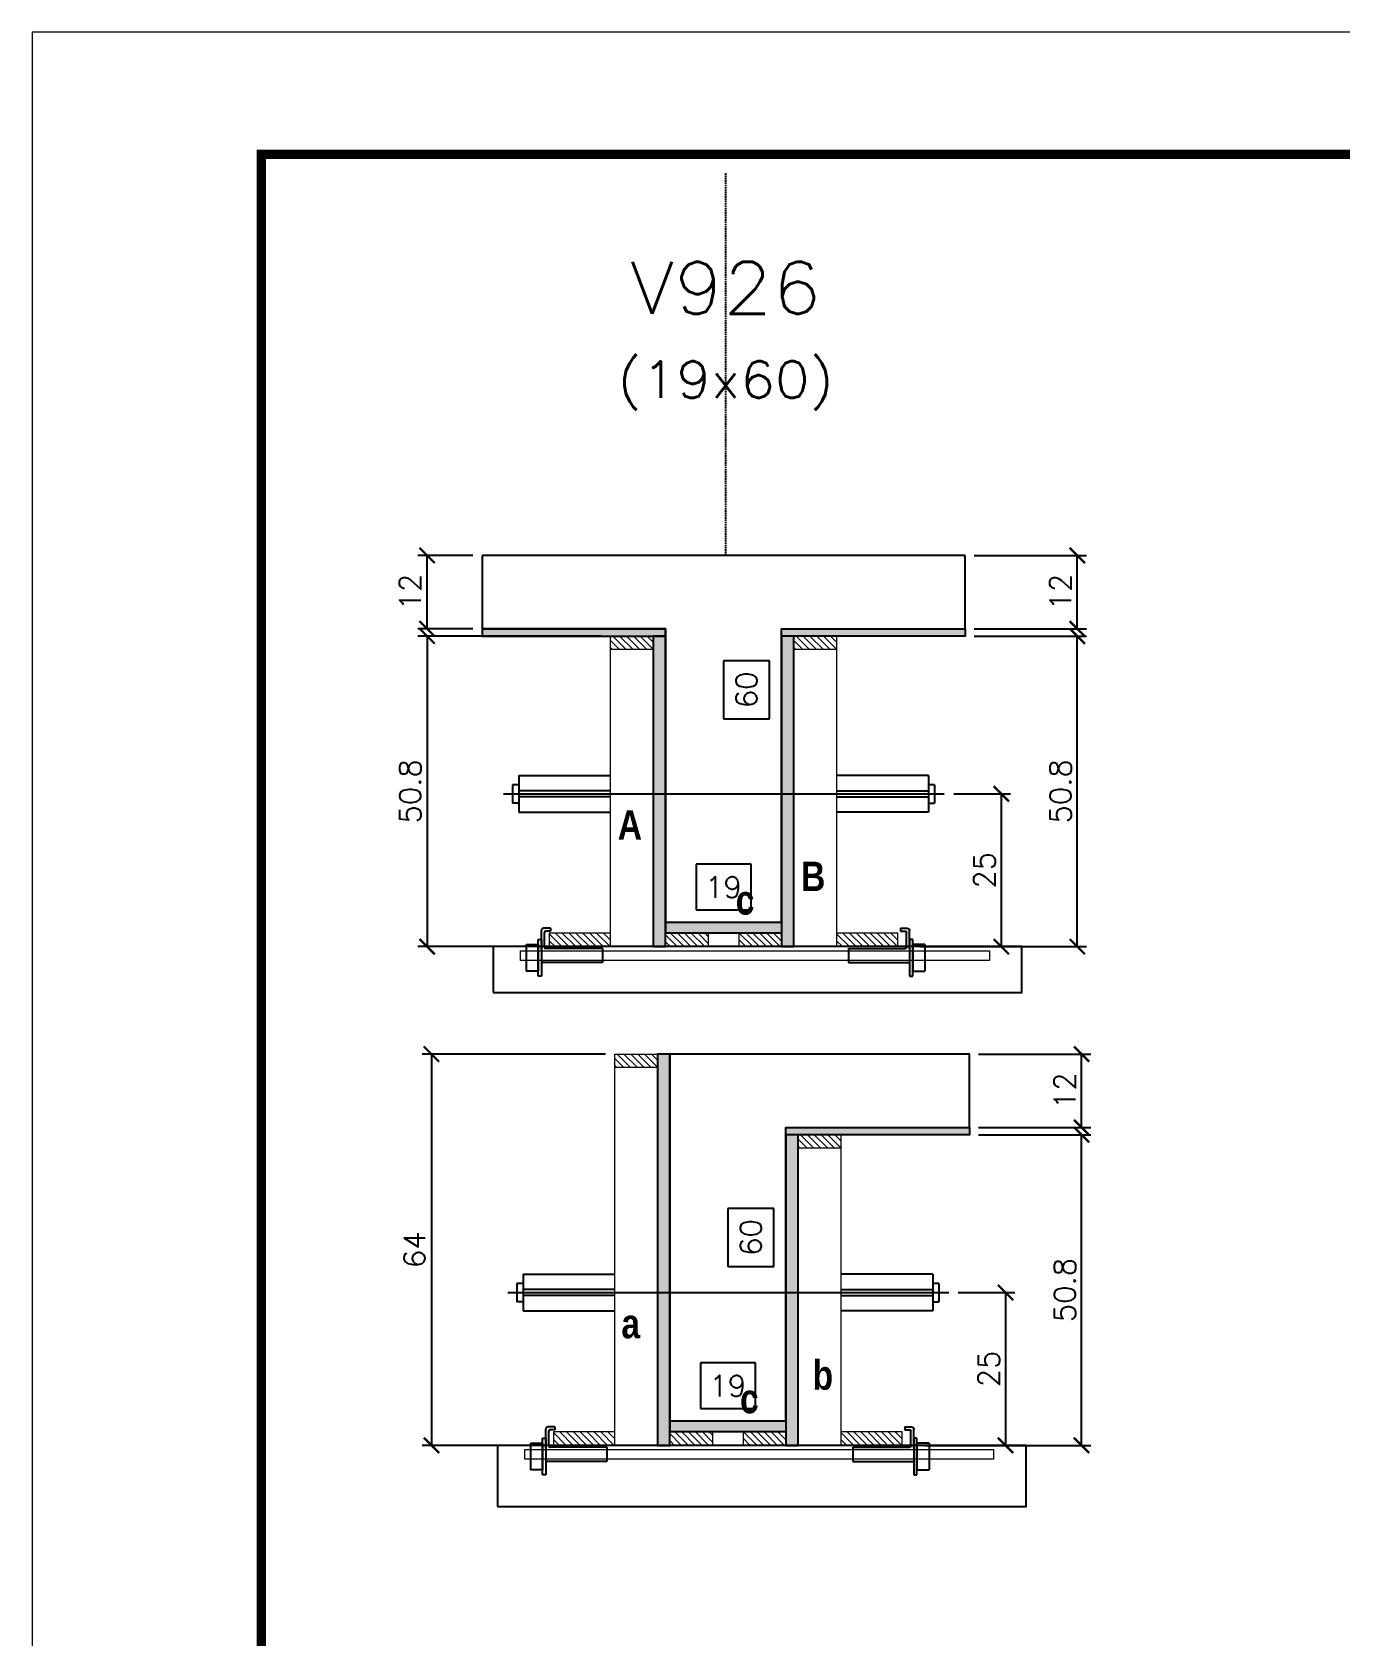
# Model space of a CAD drawing. Extents: x -20960 to -5926, y -2106 to 21915.
# Drawn here: x -10622 to -10194, y 12202 to 12727 of the extents above; entities that cross this region are included whole.
import ezdxf
from ezdxf.enums import TextEntityAlignment as Align

# ---------------------------------------------------------------- set-up
doc = ezdxf.new("R2010")
doc.units = 0
doc.linetypes.add('DASHED', pattern=[0.75, 0.5, -0.25])
doc.linetypes.add('HIDDEN', pattern=[0.375, 0.25, -0.125])
for name, color, linetype in [('barrote', 251, 'Continuous'), ('COTA', 241, 'Continuous'), ('Cota Seção (2x)', 4, 'Continuous'), ('detalhes', 4, 'Continuous'), ('Painéis', 200, 'Continuous'), ('presilha', 1, 'Continuous'), ('TENSOR', 3, 'Continuous'), ('Texto de Titulo', 7, 'Continuous'), ('Texto Qtd Sarr', 242, 'Continuous')]:
    doc.layers.add(name, color=color, linetype=linetype)
for name, color, linetype, lineweight in [('CONCRETO', 251, 'Continuous', 25), ('Folhas', 255, 'Continuous', 9), ('Hachura', 251, 'Continuous', 9), ('Madeira', 126, 'Continuous', 18), ('SARRAFO DE PRESSAO', 251, 'DASHED', 9), ('SCO-___-LAJ', 2, 'Continuous', 0), ('Texto Seção', 7, 'Continuous', 15)]:
    doc.layers.add(name, color=color, linetype=linetype, lineweight=lineweight)
doc.styles.add('Romans', font='romans.shx')
doc.styles.add('TECNICA', font='techb___.ttf', dxfattribs={"height": 10})
doc.dimstyles.new('Cota Seção (2x)', dxfattribs={"dimtxt": 7, "dimasz": 5, "dimexe": 3, "dimexo": 3, "dimgap": 2, "dimtad": 3, "dimdec": 1, "dimlfac": 0.5, "dimzin": 12, "dimdsep": 46, "dimtxsty": 'Romans', "dimblk": 'ARCHTICK', "dimcen": 0, "dimclrd": 4, "dimclre": 4, "dimclrt": 1, "dimadec": 1, "dimazin": 3, "dimtfac": 1, "dimtdec": 1, "dimtmove": 0, "dimatfit": 3, "dimldrblk": 'OBLIQUE', "dimfxl": 1, "dimtolj": 1, "dimtzin": 12, "dimarcsym": 0})
doc.dimstyles.new('Cota Seção interna', dxfattribs={"dimtxt": 7, "dimasz": 6, "dimexe": 0.18, "dimexo": 2, "dimgap": -4, "dimtad": 3, "dimdec": 1, "dimlfac": 0.5, "dimzin": 12, "dimdsep": 46, "dimtxsty": 'Romans', "dimblk": 'ARCHTICK', "dimcen": 0.09, "dimse1": 1, "dimse2": 1, "dimsd1": 1, "dimsd2": 1, "dimclrd": 180, "dimclre": 5, "dimclrt": 1, "dimadec": 0, "dimazin": 3, "dimtfac": 1, "dimtdec": 1, "dimtofl": 0, "dimtmove": 0, "dimatfit": 3, "dimldrblk": 'ARCHTICK', "dimfxl": 1, "dimtolj": 1, "dimtzin": 0, "dimarcsym": 0})

# ---------------------------------------------------------------- blocks, each defined once
blk = doc.blocks.new('9999999999')
at = {"layer": 'Folhas'}
blk.add_lwpolyline([(98138.98, 34190.21), (99623.98, 34190.21), (99623.98, 35240.21), (98138.98, 35240.21)], close=True, dxfattribs=at)
at = {"layer": 'Folhas', "color": 30, "const_width": 3}
blk.add_lwpolyline([(98213.98, 34230.21), (99583.98, 34230.21), (99583.98, 35200.21), (98213.98, 35200.21)], close=True, dxfattribs=at)
blk = doc.blocks.new('titulo1')
at = {"layer": 'Defpoints', "color": 252, "linetype": 'HIDDEN', "ltscale": 2}
blk.add_line((0, 0), (0, 125), dxfattribs=at)
at = {"layer": 'Defpoints', "style": 'Romans', "oblique": 15}
blk.add_attdef('FOLHA', text='', height=10, dxfattribs=at).set_placement((0, 15.58), align=Align.MIDDLE_CENTER)
at = {"layer": 'Texto Qtd Sarr', "color": 3, "style": 'Romans', "oblique": 15}
for tag, height, p in [('TITULO', 17, (0, 71.45)), ('SEÇÃO', 12, (0, 41.55))]:
    blk.add_attdef(tag, text='', height=height, dxfattribs=at).set_placement(p, align=Align.MIDDLE_CENTER)
blk = doc.blocks.new('_ArchTick')
at = {"color": 0, "linetype": 'ByBlock', "const_width": 0.15}
blk.add_lwpolyline([(-0.5, -0.5), (0.5, 0.5)], dxfattribs=at)
blk = doc.blocks.new('*D1261')
at = {"layer": 'COTA', "color": 4, "lineweight": -2, "transparency": 16777216}
for p, q in [((-10312.43, 12366.06), (-10275.72, 12366.06)), ((-10278.72, 12264.46), (-10278.72, 12366.06)), ((-10330.03, 12264.46), (-10275.72, 12264.46))]:
    blk.add_line(p, q, dxfattribs=at)
at = {"layer": 'Defpoints', "color": 0, "transparency": 16777216}
for p in [(-10315.43, 12366.06), (-10278.72, 12366.06), (-10333.03, 12264.46)]:
    blk.add_point(p, dxfattribs=at)
at = {"layer": 'COTA', "color": 4, "lineweight": -2, "transparency": 16777216, "xscale": 5, "yscale": 5, "zscale": 5}
for p, rotation in [((-10278.72, 12366.06), 90), ((-10278.72, 12264.46), 270)]:
    blk.add_blockref('_ArchTick', p, dxfattribs=dict(at, rotation=rotation))
at = {"layer": 'COTA', "color": 1, "transparency": 16777216, "insert": (-10284.22, 12315.26), "char_height": 7, "attachment_point": 5, "rotation": 90, "style": 'Romans'}
blk.add_mtext('\\A1;50.8', dxfattribs=at)
blk = doc.blocks.new('_Oblique')
at = {"color": 0, "linetype": 'ByBlock', "lineweight": -2}
blk.add_line((-0.5, -0.5), (0.5, 0.5), dxfattribs=at)
blk = doc.blocks.new('*D1262')
at = {"layer": 'COTA', "color": 4, "lineweight": -2, "transparency": 16777216}
for p, q in [((-10312.43, 12392.46), (-10275.72, 12392.46)), ((-10278.72, 12368.46), (-10278.72, 12392.46)), ((-10312.43, 12368.46), (-10275.72, 12368.46))]:
    blk.add_line(p, q, dxfattribs=at)
at = {"layer": 'Defpoints', "color": 0, "transparency": 16777216}
for p in [(-10315.43, 12392.46), (-10278.72, 12392.46), (-10315.43, 12368.46)]:
    blk.add_point(p, dxfattribs=at)
at = {"layer": 'COTA', "color": 4, "lineweight": -2, "transparency": 16777216, "xscale": 5, "yscale": 5, "zscale": 5}
for p, rotation in [((-10278.72, 12392.46), 90), ((-10278.72, 12368.46), 270)]:
    blk.add_blockref('_ArchTick', p, dxfattribs=dict(at, rotation=rotation))
at = {"layer": 'COTA', "color": 1, "transparency": 16777216, "insert": (-10284.22, 12380.46), "char_height": 7, "attachment_point": 5, "rotation": 90, "style": 'Romans'}
blk.add_mtext('\\A1;12', dxfattribs=at)
blk = doc.blocks.new('*D1263')
at = {"layer": 'Cota Seção (2x)', "color": 180, "lineweight": -2, "transparency": 16777216}
for p, q in [((-10379.43, 12341.96), (-10394.43, 12341.96)), ((-10394.43, 12341.96), (-10394.43, 12322.96)), ((-10379.43, 12322.96), (-10379.43, 12341.96)), ((-10394.43, 12322.96), (-10379.43, 12322.96))]:
    blk.add_line(p, q, dxfattribs=at)
at = {"layer": 'Defpoints', "color": 0, "transparency": 16777216}
for p in [(-10375.43, 12392.46), (-10375.43, 12392.46), (-10375.43, 12272.46)]:
    blk.add_point(p, dxfattribs=at)
at = {"layer": 'Cota Seção (2x)', "color": 1, "transparency": 16777216, "insert": (-10386.93, 12332.46), "char_height": 7, "attachment_point": 5, "rotation": 90, "style": 'Romans'}
blk.add_mtext('\\A1;60', dxfattribs=at)
blk = doc.blocks.new('PRESILHA METÁLICA 1')
at = {"layer": 'presilha'}
for p, q in [((7.5, 10.64), (7.5, 19.86)), ((12, 21), (8.64, 21)), ((9, 11.57), (9, 18.93)), ((12, 19.5), (9.57, 19.5)), ((12, 21), (12, 19.5)), ((0, 13), (6, 13)), ((0, 13), (0, 0)), ((6, 15.5), (7.5, 15.5)), ((6, -2.5), (6, 15.5)), ((6, 13), (6, 0)), ((7.5, 15.5), (7.5, -2.5)), ((37.5, 11), (9.57, 11)), ((37.5, 11), (37.5, 4.1)), ((6, 0), (0, 0)), ((37.5, 4.1), (7.5, 4.1)), ((7.5, -2.5), (6, -2.5))]:
    blk.add_line(p, q, dxfattribs=at)
for centre, radius, start, end in [((8.64, 19.86), 1.14, 90, 180), ((9.57, 18.93), 0.57, 90, 180), ((9.57, 11.57), 0.57, 180, 270)]:
    blk.add_arc(centre, radius, start, end, dxfattribs=at)
blk = doc.blocks.new('*D1264')
at = {"layer": 'Cota Seção (2x)', "color": 180, "lineweight": -2, "transparency": 16777216}
for p, q in [((-10385.43, 12291.46), (-10403.43, 12291.46)), ((-10403.43, 12291.46), (-10403.43, 12276.46)), ((-10385.43, 12276.46), (-10385.43, 12291.46)), ((-10403.43, 12276.46), (-10385.43, 12276.46))]:
    blk.add_line(p, q, dxfattribs=at)
at = {"layer": 'Defpoints', "color": 0, "transparency": 16777216}
for p in [(-10375.43, 12272.46), (-10413.43, 12264.46), (-10375.43, 12264.46)]:
    blk.add_point(p, dxfattribs=at)
at = {"layer": 'Cota Seção (2x)', "color": 1, "transparency": 16777216, "insert": (-10394.43, 12283.96), "char_height": 7, "attachment_point": 5, "style": 'Romans'}
blk.add_mtext('\\A1;19', dxfattribs=at)
blk = doc.blocks.new('*D1265')
at = {"layer": 'COTA', "color": 4, "lineweight": -2, "transparency": 16777216}
for p, q in [((-10434.43, 12392.46), (-10494.4, 12392.46)), ((-10491.4, 12392.46), (-10491.4, 12264.46)), ((-10434.43, 12264.46), (-10494.4, 12264.46))]:
    blk.add_line(p, q, dxfattribs=at)
at = {"layer": 'Defpoints', "color": 0, "transparency": 16777216}
for p in [(-10431.43, 12392.46), (-10491.4, 12264.46), (-10431.43, 12264.46)]:
    blk.add_point(p, dxfattribs=at)
at = {"layer": 'COTA', "color": 4, "lineweight": -2, "transparency": 16777216, "xscale": 5, "yscale": 5, "zscale": 5}
for p, rotation in [((-10491.4, 12392.46), 90), ((-10491.4, 12264.46), 270)]:
    blk.add_blockref('_ArchTick', p, dxfattribs=dict(at, rotation=rotation))
at = {"layer": 'COTA', "color": 1, "transparency": 16777216, "insert": (-10496.9, 12328.46), "char_height": 7, "attachment_point": 5, "rotation": 90, "style": 'Romans'}
blk.add_mtext('\\A1;64', dxfattribs=at)
blk = doc.blocks.new('*D1266')
at = {"layer": 'COTA', "color": 4, "lineweight": -2, "transparency": 16777216}
for p, q in [((-10319.13, 12314.43), (-10300.58, 12314.43)), ((-10303.58, 12314.43), (-10303.58, 12264.46)), ((-10319.13, 12264.46), (-10300.58, 12264.46))]:
    blk.add_line(p, q, dxfattribs=at)
at = {"layer": 'Defpoints', "color": 0, "transparency": 16777216}
for p in [(-10322.13, 12314.43), (-10322.13, 12264.46), (-10303.58, 12264.46)]:
    blk.add_point(p, dxfattribs=at)
at = {"layer": 'COTA', "color": 4, "lineweight": -2, "transparency": 16777216, "xscale": 5, "yscale": 5, "zscale": 5}
for p, rotation in [((-10303.58, 12314.43), 90), ((-10303.58, 12264.46), 270)]:
    blk.add_blockref('_ArchTick', p, dxfattribs=dict(at, rotation=rotation))
at = {"layer": 'COTA', "color": 1, "transparency": 16777216, "insert": (-10309.08, 12289.45), "char_height": 7, "attachment_point": 5, "rotation": 90, "style": 'Romans'}
blk.add_mtext('\\A1;25', dxfattribs=at)
blk = doc.blocks.new('*D1243')
at = {"layer": 'COTA', "color": 4, "lineweight": -2, "transparency": 16777216}
for p, q in [((-10313.84, 12529.2), (-10277.12, 12529.2)), ((-10280.12, 12427.6), (-10280.12, 12529.2)), ((-10331.44, 12427.6), (-10277.12, 12427.6))]:
    blk.add_line(p, q, dxfattribs=at)
at = {"layer": 'Defpoints', "color": 0, "transparency": 16777216}
for p in [(-10316.84, 12529.2), (-10280.12, 12529.2), (-10334.44, 12427.6)]:
    blk.add_point(p, dxfattribs=at)
at = {"layer": 'COTA', "color": 4, "lineweight": -2, "transparency": 16777216, "xscale": 5, "yscale": 5, "zscale": 5}
for p, rotation in [((-10280.12, 12529.2), 90), ((-10280.12, 12427.6), 270)]:
    blk.add_blockref('_ArchTick', p, dxfattribs=dict(at, rotation=rotation))
at = {"layer": 'COTA', "color": 1, "transparency": 16777216, "insert": (-10285.62, 12478.4), "char_height": 7, "attachment_point": 5, "rotation": 90, "style": 'Romans'}
blk.add_mtext('\\A1;50.8', dxfattribs=at)
blk = doc.blocks.new('*D1244')
at = {"layer": 'COTA', "color": 4, "lineweight": -2, "transparency": 16777216}
for p, q in [((-10313.84, 12555.6), (-10277.12, 12555.6)), ((-10280.12, 12531.6), (-10280.12, 12555.6)), ((-10313.84, 12531.6), (-10277.12, 12531.6))]:
    blk.add_line(p, q, dxfattribs=at)
at = {"layer": 'Defpoints', "color": 0, "transparency": 16777216}
for p in [(-10316.84, 12555.6), (-10280.12, 12555.6), (-10316.84, 12531.6)]:
    blk.add_point(p, dxfattribs=at)
at = {"layer": 'COTA', "color": 4, "lineweight": -2, "transparency": 16777216, "xscale": 5, "yscale": 5, "zscale": 5}
for p, rotation in [((-10280.12, 12555.6), 90), ((-10280.12, 12531.6), 270)]:
    blk.add_blockref('_ArchTick', p, dxfattribs=dict(at, rotation=rotation))
at = {"layer": 'COTA', "color": 1, "transparency": 16777216, "insert": (-10285.62, 12543.6), "char_height": 7, "attachment_point": 5, "rotation": 90, "style": 'Romans'}
blk.add_mtext('\\A1;12', dxfattribs=at)
blk = doc.blocks.new('*D1245')
at = {"layer": 'Cota Seção (2x)', "color": 180, "lineweight": -2, "transparency": 16777216}
for p, q in [((-10380.84, 12521.1), (-10395.84, 12521.1)), ((-10395.84, 12521.1), (-10395.84, 12502.1)), ((-10380.84, 12502.1), (-10380.84, 12521.1)), ((-10395.84, 12502.1), (-10380.84, 12502.1))]:
    blk.add_line(p, q, dxfattribs=at)
at = {"layer": 'Defpoints', "color": 0, "transparency": 16777216}
for p in [(-10376.84, 12555.6), (-10376.84, 12555.6), (-10376.84, 12435.6)]:
    blk.add_point(p, dxfattribs=at)
at = {"layer": 'Cota Seção (2x)', "color": 1, "transparency": 16777216, "insert": (-10388.34, 12511.6), "char_height": 7, "attachment_point": 5, "rotation": 90, "style": 'Romans'}
blk.add_mtext('\\A1;60', dxfattribs=at)
blk = doc.blocks.new('*D1246')
at = {"layer": 'Cota Seção (2x)', "color": 180, "lineweight": -2, "transparency": 16777216}
for p, q in [((-10386.84, 12454.6), (-10404.84, 12454.6)), ((-10404.84, 12454.6), (-10404.84, 12439.6)), ((-10386.84, 12439.6), (-10386.84, 12454.6)), ((-10404.84, 12439.6), (-10386.84, 12439.6))]:
    blk.add_line(p, q, dxfattribs=at)
at = {"layer": 'Defpoints', "color": 0, "transparency": 16777216}
for p in [(-10376.84, 12435.6), (-10414.84, 12427.6), (-10376.84, 12427.6)]:
    blk.add_point(p, dxfattribs=at)
at = {"layer": 'Cota Seção (2x)', "color": 1, "transparency": 16777216, "insert": (-10395.84, 12447.1), "char_height": 7, "attachment_point": 5, "style": 'Romans'}
blk.add_mtext('\\A1;19', dxfattribs=at)
blk = doc.blocks.new('*D1247')
at = {"layer": 'COTA', "color": 4, "lineweight": -2, "transparency": 16777216}
for p, q in [((-10435.84, 12529.2), (-10495.81, 12529.2)), ((-10492.81, 12529.2), (-10492.81, 12427.6)), ((-10435.84, 12427.6), (-10495.81, 12427.6))]:
    blk.add_line(p, q, dxfattribs=at)
at = {"layer": 'Defpoints', "color": 0, "transparency": 16777216}
for p in [(-10432.84, 12529.2), (-10492.81, 12427.6), (-10432.84, 12427.6)]:
    blk.add_point(p, dxfattribs=at)
at = {"layer": 'COTA', "color": 4, "lineweight": -2, "transparency": 16777216, "xscale": 5, "yscale": 5, "zscale": 5}
for p, rotation in [((-10492.81, 12529.2), 90), ((-10492.81, 12427.6), 270)]:
    blk.add_blockref('_ArchTick', p, dxfattribs=dict(at, rotation=rotation))
at = {"layer": 'COTA', "color": 1, "transparency": 16777216, "insert": (-10498.31, 12478.4), "char_height": 7, "attachment_point": 5, "rotation": 90, "style": 'Romans'}
blk.add_mtext('\\A1;50.8', dxfattribs=at)
blk = doc.blocks.new('*D1248')
at = {"layer": 'COTA', "color": 4, "lineweight": -2, "transparency": 16777216}
for p, q in [((-10320.54, 12477.57), (-10301.98, 12477.57)), ((-10304.98, 12477.57), (-10304.98, 12427.6)), ((-10320.54, 12427.6), (-10301.98, 12427.6))]:
    blk.add_line(p, q, dxfattribs=at)
at = {"layer": 'Defpoints', "color": 0, "transparency": 16777216}
for p in [(-10323.54, 12477.57), (-10323.54, 12427.6), (-10304.98, 12427.6)]:
    blk.add_point(p, dxfattribs=at)
at = {"layer": 'COTA', "color": 4, "lineweight": -2, "transparency": 16777216, "xscale": 5, "yscale": 5, "zscale": 5}
for p, rotation in [((-10304.98, 12477.57), 90), ((-10304.98, 12427.6), 270)]:
    blk.add_blockref('_ArchTick', p, dxfattribs=dict(at, rotation=rotation))
at = {"layer": 'COTA', "color": 1, "transparency": 16777216, "insert": (-10310.48, 12452.58), "char_height": 7, "attachment_point": 5, "rotation": 90, "style": 'Romans'}
blk.add_mtext('\\A1;25', dxfattribs=at)
blk = doc.blocks.new('*D1249')
at = {"layer": 'COTA', "color": 4, "lineweight": -2, "transparency": 16777216}
for p, q in [((-10477.84, 12555.6), (-10495.81, 12555.6)), ((-10492.81, 12531.6), (-10492.81, 12555.6)), ((-10477.84, 12531.6), (-10495.81, 12531.6))]:
    blk.add_line(p, q, dxfattribs=at)
at = {"layer": 'Defpoints', "color": 0, "transparency": 16777216}
for p in [(-10492.81, 12555.6), (-10474.84, 12555.6), (-10474.84, 12531.6)]:
    blk.add_point(p, dxfattribs=at)
at = {"layer": 'COTA', "color": 4, "lineweight": -2, "transparency": 16777216, "xscale": 5, "yscale": 5, "zscale": 5}
for p, rotation in [((-10492.81, 12555.6), 90), ((-10492.81, 12531.6), 270)]:
    blk.add_blockref('_ArchTick', p, dxfattribs=dict(at, rotation=rotation))
at = {"layer": 'COTA', "color": 1, "transparency": 16777216, "insert": (-10498.31, 12543.6), "char_height": 7, "attachment_point": 5, "rotation": 90, "style": 'Romans'}
blk.add_mtext('\\A1;12', dxfattribs=at)

msp = doc.modelspace()

# ---------------------------------------------------------------- hatches: boundary and pattern name
at = {"layer": 'Hachura'}
h = msp.add_hatch(color=256, dxfattribs=at)
h.dxf.hatch_style = 1
h.paths.add_polyline_path([(-10414.84, 12529.2), (-10414.84, 12531.6), (-10474.84, 12531.6), (-10474.84, 12529.2)])
h = msp.add_hatch(dxfattribs=at)
h.set_pattern_fill('ANSI31', color=256, scale=0.5, angle=270, style=0)
h.set_pattern_definition([(315, (12472.9782, 4221.5555), (1.12253202, 1.12253202), [])])
h.paths.add_polyline_path([(-10432.84, 12524.8), (-10432.84, 12529.2), (-10418.84, 12529.2), (-10418.84, 12524.8)])
h = msp.add_hatch(color=256, dxfattribs=at)
h.dxf.hatch_style = 1
h.paths.add_polyline_path([(-10414.84, 12529.2), (-10418.84, 12529.2), (-10418.84, 12427.6), (-10414.84, 12427.6)])
h = msp.add_hatch(color=256, dxfattribs=at)
h.dxf.hatch_style = 1
h.paths.add_polyline_path([(-10376.84, 12529.2), (-10376.84, 12531.6), (-10316.84, 12531.6), (-10316.84, 12529.2)])
h = msp.add_hatch(color=256, dxfattribs=at)
h.dxf.hatch_style = 1
h.paths.add_polyline_path([(-10372.84, 12529.2), (-10376.84, 12529.2), (-10376.84, 12427.6), (-10372.84, 12427.6)])
h = msp.add_hatch(dxfattribs=at)
h.set_pattern_fill('ANSI31', color=256, scale=0.5, angle=270, style=0)
h.set_pattern_definition([(315, (12532.9782, 4221.5555), (1.12253202, 1.12253202), [])])
h.paths.add_polyline_path([(-10372.84, 12524.8), (-10372.84, 12529.2), (-10358.84, 12529.2), (-10358.84, 12524.8)])
h = msp.add_hatch(color=256, dxfattribs=at)
h.dxf.hatch_style = 1
h.paths.add_polyline_path([(-10414.84, 12432), (-10414.84, 12435.6), (-10376.84, 12435.6), (-10376.84, 12432)])
h = msp.add_hatch(dxfattribs=at)
h.set_pattern_fill('ANSI31', color=256, scale=0.5, angle=270, style=0)
h.set_pattern_definition([(315, (12438.9782, 4197.9555), (1.12253202, 1.12253202), [])])
h.paths.add_polyline_path([(-10432.84, 12427.6), (-10432.84, 12432), (-10452.84, 12432), (-10452.84, 12427.6)])
h = msp.add_hatch(dxfattribs=at)
h.set_pattern_fill('ANSI31', color=256, scale=0.5, angle=270, style=0)
h.set_pattern_definition([(315, (12541.7803, 4197.9555), (1.12253202, 1.12253202), [])])
h.paths.add_polyline_path([(-10414.84, 12427.6), (-10414.84, 12432), (-10400.84, 12432), (-10400.84, 12427.6)])
h = msp.add_hatch(dxfattribs=at)
h.set_pattern_fill('ANSI31', color=256, scale=0.5, angle=270, style=0)
h.set_pattern_definition([(315, (12541.7782, 4197.9555), (1.12253202, 1.12253202), [])])
h.paths.add_polyline_path([(-10376.84, 12427.6), (-10376.84, 12432), (-10390.84, 12432), (-10390.84, 12427.6)])
h = msp.add_hatch(dxfattribs=at)
h.set_pattern_fill('ANSI31', color=256, scale=0.5, angle=270, style=0)
h.set_pattern_definition([(315, (12532.9782, 4197.9555), (1.12253202, 1.12253202), [])])
h.paths.add_polyline_path([(-10338.84, 12427.6), (-10338.84, 12432), (-10358.84, 12432), (-10358.84, 12427.6)])
h = msp.add_hatch(dxfattribs=at)
h.set_pattern_fill('ANSI31', color=256, scale=0.5, angle=270, style=0)
h.set_pattern_definition([(315, (12474.3863, 4084.8174), (1.12253202, 1.12253202), [])])
h.paths.add_polyline_path([(-10431.43, 12388.06), (-10431.43, 12392.46), (-10417.43, 12392.46), (-10417.43, 12388.06)])
h = msp.add_hatch(color=256, dxfattribs=at)
h.dxf.hatch_style = 1
h.paths.add_polyline_path([(-10413.43, 12392.46), (-10417.43, 12392.46), (-10417.43, 12264.46), (-10413.43, 12264.46)])
h = msp.add_hatch(color=256, dxfattribs=at)
h.dxf.hatch_style = 1
h.paths.add_polyline_path([(-10375.43, 12366.06), (-10375.43, 12368.46), (-10315.43, 12368.46), (-10315.43, 12366.06)])
h = msp.add_hatch(color=256, dxfattribs=at)
h.dxf.hatch_style = 1
h.paths.add_polyline_path([(-10371.43, 12366.06), (-10375.43, 12366.06), (-10375.43, 12264.46), (-10371.43, 12264.46)])
h = msp.add_hatch(dxfattribs=at)
h.set_pattern_fill('ANSI31', color=256, scale=0.5, angle=270, style=0)
h.set_pattern_definition([(315, (12534.3863, 4058.4174), (1.12253202, 1.12253202), [])])
h.paths.add_polyline_path([(-10371.43, 12361.66), (-10371.43, 12366.06), (-10357.43, 12366.06), (-10357.43, 12361.66)])
h = msp.add_hatch(color=256, dxfattribs=at)
h.dxf.hatch_style = 1
h.paths.add_polyline_path([(-10413.43, 12268.86), (-10413.43, 12272.46), (-10375.43, 12272.46), (-10375.43, 12268.86)])
h = msp.add_hatch(dxfattribs=at)
h.set_pattern_fill('ANSI31', color=256, scale=0.5, angle=270, style=0)
h.set_pattern_definition([(315, (12440.3863, 4034.8174), (1.12253202, 1.12253202), [])])
h.paths.add_polyline_path([(-10431.43, 12264.46), (-10431.43, 12268.86), (-10451.43, 12268.86), (-10451.43, 12264.46)])
h = msp.add_hatch(dxfattribs=at)
h.set_pattern_fill('ANSI31', color=256, scale=0.5, angle=270, style=0)
h.set_pattern_definition([(315, (12543.1884, 4034.8174), (1.12253202, 1.12253202), [])])
h.paths.add_polyline_path([(-10413.43, 12264.46), (-10413.43, 12268.86), (-10399.43, 12268.86), (-10399.43, 12264.46)])
h = msp.add_hatch(dxfattribs=at)
h.set_pattern_fill('ANSI31', color=256, scale=0.5, angle=270, style=0)
h.set_pattern_definition([(315, (12543.1863, 4034.8174), (1.12253202, 1.12253202), [])])
h.paths.add_polyline_path([(-10375.43, 12264.46), (-10375.43, 12268.86), (-10389.43, 12268.86), (-10389.43, 12264.46)])
h = msp.add_hatch(dxfattribs=at)
h.set_pattern_fill('ANSI31', color=256, scale=0.5, angle=270, style=0)
h.set_pattern_definition([(315, (12534.3863, 4034.8174), (1.12253202, 1.12253202), [])])
h.paths.add_polyline_path([(-10337.43, 12264.46), (-10337.43, 12268.86), (-10357.43, 12268.86), (-10357.43, 12264.46)])

# ---------------------------------------------------------------- linework, layer by layer
at = {"ltscale": 3}
for p, q in [((-10464.84, 12480.57), (-10464.84, 12474.57)), ((-10462.84, 12480.57), (-10464.84, 12480.57)), ((-10462.84, 12483.57), (-10462.84, 12471.57)), ((-10462.84, 12483.57), (-10432.84, 12483.57)), ((-10328.84, 12483.57), (-10358.84, 12483.57)), ((-10328.84, 12483.57), (-10328.84, 12471.57)), ((-10326.84, 12480.57), (-10328.84, 12480.57)), ((-10326.84, 12480.57), (-10326.84, 12474.57)), ((-10462.84, 12474.57), (-10464.84, 12474.57)), ((-10432.84, 12478.57), (-10462.84, 12478.57)), ((-10432.84, 12476.57), (-10462.84, 12476.57)), ((-10358.84, 12478.57), (-10328.84, 12478.57)), ((-10358.84, 12476.57), (-10328.84, 12476.57)), ((-10328.84, 12474.57), (-10326.84, 12474.57)), ((-10462.84, 12471.57), (-10432.84, 12471.57)), ((-10328.84, 12471.57), (-10358.84, 12471.57)), ((-10463.43, 12317.43), (-10463.43, 12311.43)), ((-10461.43, 12317.43), (-10463.43, 12317.43)), ((-10461.43, 12320.43), (-10461.43, 12308.43)), ((-10461.43, 12320.43), (-10431.43, 12320.43)), ((-10327.43, 12320.43), (-10357.43, 12320.43)), ((-10327.43, 12320.43), (-10327.43, 12308.43)), ((-10325.43, 12317.43), (-10327.43, 12317.43)), ((-10325.43, 12317.43), (-10325.43, 12311.43)), ((-10461.43, 12311.43), (-10463.43, 12311.43)), ((-10431.43, 12315.43), (-10461.43, 12315.43)), ((-10431.43, 12313.43), (-10461.43, 12313.43)), ((-10357.43, 12315.43), (-10327.43, 12315.43)), ((-10357.43, 12313.43), (-10327.43, 12313.43)), ((-10327.43, 12311.43), (-10325.43, 12311.43)), ((-10461.43, 12308.43), (-10431.43, 12308.43)), ((-10327.43, 12308.43), (-10357.43, 12308.43))]:
    msp.add_line(p, q, dxfattribs=at)
at = {"layer": 'barrote'}
for points in [[(-10471.21, 12412.6), (-10298.24, 12412.6), (-10298.24, 12427.6), (-10471.21, 12427.6)], [(-10469.8, 12244.46), (-10296.83, 12244.46), (-10296.83, 12264.46), (-10469.8, 12264.46)]]:
    msp.add_lwpolyline(points, close=True, dxfattribs=at)
at = {"layer": 'CONCRETO'}
for p, q in [((-10376.84, 12555.6), (-10474.84, 12555.6)), ((-10474.84, 12555.6), (-10474.84, 12531.6)), ((-10316.84, 12555.6), (-10376.84, 12555.6)), ((-10376.84, 12555.6), (-10376.84, 12555.6)), ((-10316.84, 12531.6), (-10316.84, 12555.6)), ((-10474.84, 12531.6), (-10414.84, 12531.6)), ((-10414.84, 12531.6), (-10414.84, 12432)), ((-10376.84, 12435.6), (-10376.84, 12531.6)), ((-10376.84, 12531.6), (-10316.84, 12531.6)), ((-10414.84, 12432), (-10414.84, 12435.6)), ((-10414.84, 12435.6), (-10376.84, 12435.6)), ((-10414.84, 12432), (-10414.84, 12432))]:
    msp.add_line(p, q, dxfattribs=at)
msp.add_lwpolyline([(-10375.43, 12368.46), (-10315.43, 12368.46), (-10315.43, 12392.46), (-10413.43, 12392.46), (-10413.43, 12268.86), (-10413.43, 12268.86), (-10413.43, 12272.46), (-10375.43, 12272.46)], close=True, dxfattribs=at)
at = {"layer": 'Madeira'}
for points in [[(-10432.84, 12524.8), (-10432.84, 12529.2), (-10418.84, 12529.2), (-10418.84, 12524.8)], [(-10432.84, 12529.2), (-10418.84, 12529.2), (-10418.84, 12427.6), (-10432.84, 12427.6)], [(-10372.84, 12524.8), (-10372.84, 12529.2), (-10358.84, 12529.2), (-10358.84, 12524.8)], [(-10372.84, 12529.2), (-10358.84, 12529.2), (-10358.84, 12427.6), (-10372.84, 12427.6)], [(-10432.84, 12427.6), (-10432.84, 12432), (-10452.84, 12432), (-10452.84, 12427.6)], [(-10414.84, 12427.6), (-10414.84, 12432), (-10400.84, 12432), (-10400.84, 12427.6)], [(-10376.84, 12427.6), (-10376.84, 12432), (-10390.84, 12432), (-10390.84, 12427.6)], [(-10338.84, 12427.6), (-10338.84, 12432), (-10358.84, 12432), (-10358.84, 12427.6)], [(-10431.43, 12388.06), (-10431.43, 12392.46), (-10417.43, 12392.46), (-10417.43, 12388.06)], [(-10431.43, 12392.46), (-10417.43, 12392.46), (-10417.43, 12264.46), (-10431.43, 12264.46)], [(-10371.43, 12361.66), (-10371.43, 12366.06), (-10357.43, 12366.06), (-10357.43, 12361.66)], [(-10371.43, 12366.06), (-10357.43, 12366.06), (-10357.43, 12264.46), (-10371.43, 12264.46)], [(-10431.43, 12264.46), (-10431.43, 12268.86), (-10451.43, 12268.86), (-10451.43, 12264.46)], [(-10413.43, 12264.46), (-10413.43, 12268.86), (-10399.43, 12268.86), (-10399.43, 12264.46)], [(-10375.43, 12264.46), (-10375.43, 12268.86), (-10389.43, 12268.86), (-10389.43, 12264.46)], [(-10337.43, 12264.46), (-10337.43, 12268.86), (-10357.43, 12268.86), (-10357.43, 12264.46)]]:
    msp.add_lwpolyline(points, close=True, dxfattribs=at)
at = {"layer": 'Painéis'}
for points in [[(-10414.84, 12529.2), (-10414.84, 12531.6), (-10474.84, 12531.6), (-10474.84, 12529.2)], [(-10414.84, 12529.2), (-10418.84, 12529.2), (-10418.84, 12427.6), (-10414.84, 12427.6)], [(-10376.84, 12529.2), (-10376.84, 12531.6), (-10316.84, 12531.6), (-10316.84, 12529.2)], [(-10372.84, 12529.2), (-10376.84, 12529.2), (-10376.84, 12427.6), (-10372.84, 12427.6)], [(-10414.84, 12432), (-10414.84, 12435.6), (-10376.84, 12435.6), (-10376.84, 12432)], [(-10413.43, 12392.46), (-10417.43, 12392.46), (-10417.43, 12264.46), (-10413.43, 12264.46)], [(-10375.43, 12366.06), (-10375.43, 12368.46), (-10315.43, 12368.46), (-10315.43, 12366.06)], [(-10371.43, 12366.06), (-10375.43, 12366.06), (-10375.43, 12264.46), (-10371.43, 12264.46)], [(-10413.43, 12268.86), (-10413.43, 12272.46), (-10375.43, 12272.46), (-10375.43, 12268.86)]]:
    msp.add_lwpolyline(points, close=True, dxfattribs=at)
at = {"layer": 'SCO-___-LAJ', "color": 1}
for points in [[(-10462.2, 12426.27), (-10308.9, 12426.27), (-10308.9, 12423.07), (-10462.2, 12423.07)], [(-10460.8, 12263.13), (-10307.49, 12263.13), (-10307.49, 12259.93), (-10460.8, 12259.93)]]:
    msp.add_lwpolyline(points, close=True, dxfattribs=at)
at = {"layer": 'TENSOR', "linetype": 'HIDDEN', "ltscale": 0.5}
for p, q in [((-10467.84, 12477.57), (-10323.54, 12477.57)), ((-10466.43, 12314.43), (-10322.13, 12314.43))]:
    msp.add_line(p, q, dxfattribs=at)

# ---------------------------------------------------------------- block references
at = {"layer": 'presilha', "yscale": 0.6666666666666666, "zscale": 0.6666666666666666}
for p, xscale in [((-10460.42, 12419.63), 0.6666666666666666), ((-10329.97, 12419.63), -0.6666666666666666), ((-10459.01, 12256.49), 0.6666666666666666), ((-10328.57, 12256.49), -0.6666666666666666)]:
    msp.add_blockref('PRESILHA METÁLICA 1', p, dxfattribs=dict(at, xscale=xscale))
at = {"layer": 'SARRAFO DE PRESSAO', "color": 6, "linetype": 'ByBlock'}
msp.add_blockref('9999999999', (-108760.98, -22513.42), dxfattribs=at)
at = {"layer": 'Texto Seção'}
ref = msp.add_blockref('titulo1', (-10395.14, 12555.6), dxfattribs=at)
ref.add_attrib('TITULO', 'V926', dxfattribs={"layer": 'Texto de Titulo', "color": 7, "height": 17, "style": 'Romans', "width": 1.1}).set_placement((-10395.14, 12643.1), align=Align.MIDDLE_CENTER)
ref.add_attrib('SEÇÃO', '(19x60)', dxfattribs={"layer": 'Texto de Titulo', "color": 7, "height": 12, "style": 'Romans', "width": 1.1}).set_placement((-10395.14, 12613.1), align=Align.MIDDLE_CENTER)

# ---------------------------------------------------------------- texts
at = {"layer": 'detalhes', "style": 'TECNICA'}
for s, p in [('A', (-10430.45, 12462.63)), ('B', (-10370.49, 12445.79)), ('c', (-10391.86, 12438.09)), ('a', (-10429.26, 12299.49)), ('b', (-10366.72, 12282.65)), ('c', (-10390.46, 12274.96))]:
    msp.add_text(s, height=9.6, dxfattribs=at).set_placement(p)

# ---------------------------------------------------------------- dimensions: what is measured, and where the dimension line sits
at = {"layer": 'COTA'}
for base, p1, p2, picture, middle in [((-10492.81, 12555.6), (-10474.84, 12531.6), (-10474.84, 12555.6), '*D1249', (-10498.31, 12543.6)), ((-10280.12, 12555.6), (-10316.84, 12531.6), (-10316.84, 12555.6), '*D1244', (-10285.62, 12543.6)), ((-10492.81, 12427.6), (-10432.84, 12529.2), (-10432.84, 12427.6), '*D1247', (-10498.31, 12478.4)), ((-10280.12, 12529.2), (-10334.44, 12427.6), (-10316.84, 12529.2), '*D1243', (-10285.62, 12478.4)), ((-10304.98, 12427.6), (-10323.54, 12477.57), (-10323.54, 12427.6), '*D1248', (-10310.48, 12452.58)), ((-10491.4, 12264.46), (-10431.43, 12392.46), (-10431.43, 12264.46), '*D1265', (-10496.9, 12328.46)), ((-10278.72, 12392.46), (-10315.43, 12368.46), (-10315.43, 12392.46), '*D1262', (-10284.22, 12380.46)), ((-10278.72, 12366.06), (-10333.03, 12264.46), (-10315.43, 12366.06), '*D1261', (-10284.22, 12315.26)), ((-10303.58, 12264.46), (-10322.13, 12314.43), (-10322.13, 12264.46), '*D1266', (-10309.08, 12289.45))]:
    dim = msp.add_linear_dim(base=base, p1=p1, p2=p2, angle=90, dimstyle='Cota Seção (2x)', dxfattribs=at)
    dim.commit()
    dim.dimension.update_dxf_attribs({"geometry": picture, "text_midpoint": middle})
at = {"layer": 'Cota Seção (2x)'}
dim = msp.add_linear_dim(base=(-10376.84, 12555.6), p1=(-10376.84, 12435.6), p2=(-10376.84, 12555.6), angle=90, dimstyle='Cota Seção interna', dxfattribs=at)
dim.commit()
dim.dimension.update_dxf_attribs({"geometry": '*D1245', "text_midpoint": (-10376.84, 12511.6), "dimtype": 160})
for base, p1, p2, picture, middle in [((-10376.84, 12435.6), (-10414.84, 12427.6), (-10376.84, 12427.6), '*D1246', (-10395.84, 12447.1)), ((-10375.43, 12272.46), (-10413.43, 12264.46), (-10375.43, 12264.46), '*D1264', (-10394.43, 12283.96))]:
    dim = msp.add_linear_dim(base=base, p1=p1, p2=p2, dimstyle='Cota Seção interna', dxfattribs=at)
    dim.commit()
    dim.dimension.update_dxf_attribs({"geometry": picture, "text_midpoint": middle})
dim = msp.add_linear_dim(base=(-10375.43, 12392.46), p1=(-10375.43, 12272.46), p2=(-10375.43, 12392.46), angle=90, dimstyle='Cota Seção interna', dxfattribs=at)
dim.commit()
dim.dimension.update_dxf_attribs({"geometry": '*D1263', "text_midpoint": (-10386.93, 12332.46)})

doc.saveas('drawing.dxf')
